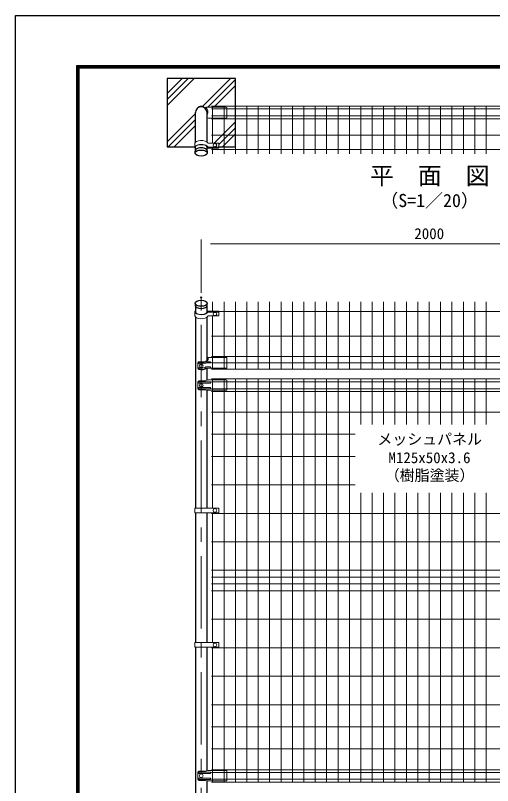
# Model space of a CAD drawing. Units: millimetres, scale not verified. Extents: x -4200 to 4200, y -2970 to 2970.
# Drawn here: x -4200 to -2107, y -411 to 2970 of the extents above; entities that cross this region are included whole.
import ezdxf
from ezdxf.enums import TextEntityAlignment as Align

# ---------------------------------------------------------------- set-up
doc = ezdxf.new("R2010")
doc.units = ezdxf.units.MM
doc.header["$LTSCALE"] = 10
doc.header["$PDMODE"] = 32
doc.header["$PDSIZE"] = 5
doc.linetypes.add('USER1', pattern=[50.8, 31.75, -6.35, 6.35, -6.35])
for name, color, linetype, lineweight in [('0-0_D-TTL-TXT', 7, 'Continuous', 25), ('0-3_D-STR4', 7, 'Continuous', 25), ('0-4_D-STR-DIM', 7, 'Continuous', 13), ('0-7_D-STR1', 1, 'Continuous', 25), ('0-8_D-BMK', 2, 'USER1', 13), ('0-9_D-STR2', 7, 'Continuous', 13), ('0-A_D-STR3', 3, 'Continuous', 13), ('0-C_D-DCR-HCH', 7, 'Continuous', 13), ('0-D_D-STR-TXT', 7, 'Continuous', 13), ('0-E_D-TTL', 7, 'Continuous', 25)]:
    doc.layers.add(name, color=color, linetype=linetype, lineweight=lineweight)
doc.layers.add('0-6_Defpoints', color=7, linetype='Continuous')
doc.styles.add('ＭＳ ゴシック', font='')
doc.styles.get('ＭＳ ゴシック').set_extended_font_data('MS Gothic')

msp = doc.modelspace()

# ---------------------------------------------------------------- linework, layer by layer
at = {"layer": '0-3_D-STR4'}
msp.add_lwpolyline([(-3307.99, 2393.22), (-3234.97, 2393.22), (-3234.97, 2693.22), (-3534.97, 2693.22), (-3534.97, 2393.22), (-3410.37, 2393.23)], dxfattribs=at)
at = {"layer": '0-4_D-STR-DIM'}
for p, q in [((-3384.97, 1751.72), (-3384.97, 1986.72)), ((-3344.97, 1966.72), (-1424.97, 1966.72))]:
    msp.add_line(p, q, dxfattribs=at)
at = {"layer": '0-6_Defpoints'}
msp.add_point((-3384.97, 1731.72), dxfattribs=at)
at = {"layer": '0-7_D-STR1'}
for p, q in [((-3410.37, 2413.86), (-3410.37, 2543.22)), ((-3359.57, 2413.91), (-3359.57, 2543.22)), ((-3411.57, 2365.72), (-3411.57, 2375.25)), ((-3410.37, 2379.2), (-3410.37, 2396.56)), ((-3359.57, 2379.2), (-3359.57, 2396.56)), ((-3358.37, 2375.25), (-3358.37, 2365.72)), ((-3411.57, 1706.42), (-3411.57, 1696.89)), ((-3410.37, 1692.94), (-3410.37, 1667.33)), ((-3359.57, 1666.77), (-3359.57, 1692.94)), ((-3358.37, 1696.89), (-3358.37, 1706.42)), ((-3410.37, 1645.77), (-3410.37, 807.23)), ((-3359.57, 1453.36), (-3359.57, 1645.74)), ((-3359.57, 1368.07), (-3359.57, 1420.61)), ((-3359.57, 807.23), (-3359.57, 1324.16)), ((-3410.37, 786.23), (-3410.37, 217.23)), ((-3359.57, 217.23), (-3359.57, 786.23)), ((-3359.57, -345.93), (-3359.57, 196.23))]:
    msp.add_line(p, q, dxfattribs=at)
msp.add_lwpolyline([(-3410.37, 196.23), (-3410.37, -726.02), (-3359.57, -726.02), (-3359.57, -389.84)], dxfattribs=at)
msp.add_arc((-3384.97, 2543.22), 25.4, 0, 180, dxfattribs=at)
for centre, start_param, end_param in [((-3384.97, 2375.25), 0, 3.1415927), ((-3384.97, 1696.89), 3.1415927, 6.2831853)]:
    msp.add_ellipse(centre, major_axis=(26.6, 0), ratio=0.5, start_param=start_param, end_param=end_param, dxfattribs=at)
for centre in [(-3384.97, 2365.72), (-3384.97, 1706.42)]:
    msp.add_ellipse(centre, major_axis=(26.6, 0), ratio=0.5, dxfattribs=at)
at = {"layer": '0-8_D-BMK'}
msp.add_line((-3384.97, -738.02), (-3384.97, 1731.72), dxfattribs=at)
at = {"layer": '0-9_D-STR2'}
for p, q in [((-1429.97, 2572.24), (-3339.97, 2572.24)), ((-3334.97, 2409.19), (-3334.97, 2572.24)), ((-3284.97, 2362.22), (-3284.97, 2572.24)), ((-3234.97, 2362.22), (-3234.97, 2572.24)), ((-3184.97, 2362.22), (-3184.97, 2572.24)), ((-3134.97, 2362.22), (-3134.97, 2572.24)), ((-3084.97, 2362.22), (-3084.97, 2572.24)), ((-3034.97, 2362.22), (-3034.97, 2572.24)), ((-2984.97, 2362.22), (-2984.97, 2572.24)), ((-2934.97, 2362.22), (-2934.97, 2572.24)), ((-2884.97, 2362.22), (-2884.97, 2572.24)), ((-2834.97, 2362.22), (-2834.97, 2572.24)), ((-2784.97, 2362.22), (-2784.97, 2572.24)), ((-2734.97, 2362.22), (-2734.97, 2572.24)), ((-2684.97, 2362.22), (-2684.97, 2572.24)), ((-2634.97, 2362.22), (-2634.97, 2572.24)), ((-2584.97, 2362.22), (-2584.97, 2572.24)), ((-2534.97, 2362.22), (-2534.97, 2572.24)), ((-2484.97, 2362.22), (-2484.97, 2572.24)), ((-2434.97, 2362.22), (-2434.97, 2572.24)), ((-2384.97, 2362.22), (-2384.97, 2572.24)), ((-2334.97, 2362.22), (-2334.97, 2572.24)), ((-2284.97, 2362.22), (-2284.97, 2572.24)), ((-2234.97, 2362.22), (-2234.97, 2572.24)), ((-2184.97, 2362.22), (-2184.97, 2572.24)), ((-2134.97, 2362.22), (-2134.97, 2572.24)), ((-1429.97, 2559.37), (-3339.97, 2559.37)), ((-1429.97, 2529.12), (-3339.97, 2529.12)), ((-1429.97, 2516.24), (-3339.97, 2516.24)), ((-1429.97, 2444.22), (-3339.97, 2444.22)), ((-1429.97, 2381.22), (-3339.97, 2381.22)), ((-3334.97, 2362.22), (-3334.97, 2390.72)), ((-3334.97, 2362.22), (-3334.97, 2390.72)), ((-3334.97, 1668.93), (-3334.97, 1712.48)), ((-3284.97, 1416.88), (-3284.97, 1712.48)), ((-3234.97, 1416.88), (-3234.97, 1712.48)), ((-3184.97, 1416.88), (-3184.97, 1712.48)), ((-3134.97, 1416.88), (-3134.97, 1712.48)), ((-3084.97, 1416.88), (-3084.97, 1712.48)), ((-3034.97, 1416.88), (-3034.97, 1712.48)), ((-2984.97, 1416.88), (-2984.97, 1712.48)), ((-2934.97, 1416.88), (-2934.97, 1712.48)), ((-2884.97, 1416.88), (-2884.97, 1712.48)), ((-2834.97, 1416.88), (-2834.97, 1712.48)), ((-2784.97, 1416.88), (-2784.97, 1712.48)), ((-2734.97, 1416.88), (-2734.97, 1712.48)), ((-2684.97, 1416.88), (-2684.97, 1712.48)), ((-2634.97, 1416.88), (-2634.97, 1712.48)), ((-2584.97, 1416.88), (-2584.97, 1712.48)), ((-2534.97, 1416.88), (-2534.97, 1712.48)), ((-2484.97, 1416.88), (-2484.97, 1712.48)), ((-2434.97, 1416.88), (-2434.97, 1712.48)), ((-2384.97, 1416.88), (-2384.97, 1712.48)), ((-2334.97, 1416.88), (-2334.97, 1712.48)), ((-2284.97, 1416.88), (-2284.97, 1712.48)), ((-2234.97, 1416.88), (-2234.97, 1712.48)), ((-2184.97, 1416.88), (-2184.97, 1712.48)), ((-2134.97, 1416.88), (-2134.97, 1712.48)), ((-3339.97, 1669.98), (-1429.97, 1669.98)), ((-3334.97, 1416.88), (-3334.97, 1650.46)), ((-3339.97, 1561.72), (-1429.97, 1561.72)), ((-3339.97, 1472.88), (-1429.97, 1472.88)), ((-3339.97, 1444.88), (-1429.97, 1444.88)), ((-3339.97, 1416.88), (-1429.97, 1416.88)), ((-1429.97, 1373.98), (-3339.97, 1373.98)), ((-1429.97, 1360.88), (-3339.97, 1360.88)), ((-3334.97, 807.23), (-3334.97, 1373.98)), ((-3284.97, -396.02), (-3284.97, 1373.98)), ((-3234.97, -396.02), (-3234.97, 1373.98)), ((-3184.97, -396.02), (-3184.97, 1373.98)), ((-3134.97, -396.02), (-3134.97, 1373.98)), ((-3084.97, -396.02), (-3084.97, 1373.98)), ((-3034.97, -396.02), (-3034.97, 1373.98)), ((-2984.97, -396.02), (-2984.97, 1373.98)), ((-2934.97, -396.02), (-2934.97, 1373.98)), ((-2884.97, -396.02), (-2884.97, 1373.98)), ((-2834.97, -396.02), (-2834.97, 1373.98)), ((-2784.97, -396.02), (-2784.97, 1373.98)), ((-2734.97, -396.02), (-2734.97, 1373.98)), ((-2684.97, 1173.98), (-2684.97, 1373.98)), ((-2634.97, 1173.98), (-2634.97, 1373.98)), ((-2584.97, 1173.98), (-2584.97, 1373.98)), ((-2534.97, 1173.98), (-2534.97, 1373.98)), ((-2484.97, 1173.98), (-2484.97, 1373.98)), ((-2434.97, 1173.98), (-2434.97, 1373.98)), ((-2384.97, 1173.98), (-2384.97, 1373.98)), ((-2334.97, 1173.98), (-2334.97, 1373.98)), ((-2284.97, 1173.98), (-2284.97, 1373.98)), ((-2234.97, 1173.98), (-2234.97, 1373.98)), ((-2184.97, 1173.98), (-2184.97, 1373.98)), ((-2134.97, 1173.98), (-2134.97, 1373.98)), ((-1429.97, 1331.08), (-3339.97, 1331.08)), ((-1429.97, 1319.22), (-3339.97, 1319.22)), ((-1429.97, 1227.98), (-3339.97, 1227.98)), ((-2709.97, 1130.98), (-3339.97, 1130.98)), ((-2709.97, 1033.98), (-3339.97, 1033.98)), ((-2709.97, 908.98), (-3339.97, 908.98)), ((-2684.97, -396.02), (-2684.97, 873.98)), ((-2634.97, -396.02), (-2634.97, 873.98)), ((-2584.97, -396.02), (-2584.97, 873.98)), ((-2534.97, -396.02), (-2534.97, 873.98)), ((-2484.97, -396.02), (-2484.97, 873.98)), ((-2434.97, -396.02), (-2434.97, 873.98)), ((-2384.97, -396.02), (-2384.97, 873.98)), ((-2334.97, -396.02), (-2334.97, 873.98)), ((-2284.97, -396.02), (-2284.97, 873.98)), ((-2234.97, -396.02), (-2234.97, 873.98)), ((-2184.97, -396.02), (-2184.97, 873.98)), ((-2134.97, -396.02), (-2134.97, 873.98)), ((-1429.97, 783.98), (-3339.97, 783.98)), ((-3334.97, 217.23), (-3334.97, 786.23)), ((-1429.97, 658.98), (-3339.97, 658.98)), ((-1429.97, 533.98), (-3339.97, 533.98)), ((-1429.97, 503.98), (-3339.97, 503.98)), ((-1429.97, 473.98), (-3339.97, 473.98)), ((-1429.97, 443.98), (-3339.97, 443.98)), ((-1429.97, 318.98), (-3339.97, 318.98)), ((-1429.97, 193.98), (-3339.97, 193.98)), ((-3334.97, -396.02), (-3334.97, 196.23)), ((-1429.97, 68.98), (-3339.97, 68.98)), ((-1429.97, -56.02), (-3339.97, -56.02)), ((-1429.97, -153.02), (-3339.97, -153.02)), ((-1429.97, -250.02), (-3339.97, -250.02)), ((-1429.97, -341.26), (-3339.97, -341.26)), ((-1429.97, -353.12), (-3339.97, -353.12)), ((-1429.97, -382.92), (-3339.97, -382.92)), ((-1429.97, -396.02), (-3339.97, -396.02))]:
    msp.add_line(p, q, dxfattribs=at)
at = {"layer": '0-A_D-STR3'}
for p, q in [((-3396.39, 2567.69), (-3394.63, 2570.35)), ((-3373.56, 2567.69), (-3375.31, 2570.35)), ((-3399.54, 2564.03), (-3400.46, 2565.34)), ((-3370.41, 2564.03), (-3369.49, 2565.34)), ((-3276.97, 2567.22), (-3364.42, 2567.22)), ((-3364.42, 2565.62), (-3364.42, 2567.22)), ((-3276.97, 2567.22), (-3271.97, 2566.22)), ((-3271.97, 2520.22), (-3271.97, 2566.22)), ((-3276.97, 2519.22), (-3352.85, 2519.22)), ((-3276.97, 2519.22), (-3271.97, 2520.22)), ((-3412.67, 2391.84), (-3412.67, 2409.16)), ((-3354.21, 2409.19), (-3309.99, 2409.19)), ((-3307.99, 2392.67), (-3307.99, 2407.19)), ((-3307.99, 2389.72), (-3307.99, 2404.24)), ((-3356.16, 2390.72), (-3309.99, 2390.72)), ((-3356.16, 2388.89), (-3309.99, 2388.89)), ((-3356.16, 2387.77), (-3309.99, 2387.77)), ((-3354.21, 2391.84), (-3309.99, 2391.84)), ((-3412.67, 1667.8), (-3412.67, 1650.48)), ((-3356.16, 1671.88), (-3309.99, 1671.88)), ((-3356.16, 1670.75), (-3309.99, 1670.75)), ((-3356.16, 1668.93), (-3309.99, 1668.93)), ((-3354.21, 1667.8), (-3309.99, 1667.8)), ((-3307.99, 1669.93), (-3307.99, 1655.41)), ((-3307.99, 1666.98), (-3307.99, 1652.46)), ((-3354.21, 1650.46), (-3309.99, 1650.46)), ((-3276.97, 1468.88), (-3359.57, 1468.88)), ((-3276.97, 1468.88), (-3271.97, 1467.88)), ((-3271.97, 1467.88), (-3271.97, 1421.88)), ((-3400.46, 1419.86), (-3400.46, 1446.58)), ((-3361.62, 1449.31), (-3345.97, 1449.31)), ((-3361.62, 1444.11), (-3345.97, 1444.11)), ((-3361.62, 1426.79), (-3345.97, 1426.79)), ((-3361.62, 1421.6), (-3345.97, 1421.6)), ((-3276.97, 1420.88), (-3356.73, 1420.88)), ((-3276.97, 1420.88), (-3271.97, 1421.88)), ((-3400.46, 1360.98), (-3400.46, 1330.98)), ((-3365.62, 1365.98), (-3395.46, 1365.98)), ((-3345.97, 1361.98), (-3393.39, 1361.98)), ((-3345.97, 1355.98), (-3393.39, 1355.98)), ((-3354.06, 1369.98), (-3365.62, 1365.98)), ((-3276.97, 1369.98), (-3354.06, 1369.98)), ((-3276.97, 1369.98), (-3271.97, 1368.98)), ((-3271.97, 1368.98), (-3271.97, 1325.16)), ((-3365.62, 1325.98), (-3395.46, 1325.98)), ((-3345.97, 1335.98), (-3393.39, 1335.98)), ((-3345.97, 1329.98), (-3393.39, 1329.98)), ((-3360.37, 1324.16), (-3365.62, 1325.98)), ((-3360.37, 1324.16), (-3272.97, 1324.16)), ((-3412.67, 807.23), (-3309.99, 807.23)), ((-3412.67, 807.23), (-3412.67, 786.23)), ((-3412.67, 786.23), (-3309.99, 786.23)), ((-3307.99, 805.23), (-3307.99, 788.23)), ((-3412.67, 217.23), (-3309.99, 217.23)), ((-3412.67, 217.23), (-3412.67, 196.23)), ((-3307.99, 215.23), (-3307.99, 198.23)), ((-3412.67, 196.23), (-3309.99, 196.23)), ((-3400.46, -353.02), (-3400.46, -383.02)), ((-3365.62, -348.02), (-3395.46, -348.02)), ((-3345.97, -352.02), (-3393.39, -352.02)), ((-3345.97, -358.02), (-3393.39, -358.02)), ((-3354.06, -344.02), (-3365.62, -348.02)), ((-3276.97, -344.02), (-3354.06, -344.02)), ((-3276.97, -344.02), (-3271.97, -345.02)), ((-3271.97, -345.02), (-3271.97, -388.84)), ((-3365.62, -388.02), (-3395.46, -388.02)), ((-3345.97, -378.02), (-3393.39, -378.02)), ((-3345.97, -384.02), (-3393.39, -384.02)), ((-3360.37, -389.84), (-3365.62, -388.02)), ((-3360.37, -389.84), (-3272.97, -389.84))]:
    msp.add_line(p, q, dxfattribs=at)
msp.add_lwpolyline([(-3359.57, 2521.05), (-3356.76, 2521.05), (-3352.85, 2519.22)], dxfattribs=at)
for centre in [(-3384.97, 1345.98), (-3324.97, 796.73), (-3324.97, 206.73), (-3384.97, -368.02)]:
    msp.add_circle(centre, 8, dxfattribs=at)
for centre, radius, start, end in [((-3384.97, 2543.22), 27, 55, 125), ((-3393.8, 2569.8), 1, 108.37258, 146.58334), ((-3384.97, 2543.22), 29, 71.62742, 109.06223), ((-3376.15, 2569.8), 1, 33.41666, 71.62742), ((-3384.97, 2543.22), 25.4, 55, 125), ((-3381.59, 2546.91), 25.4, 330.10225, 47.4631), ((-3384.97, 2543.22), 27, 340.17633, 341.23592), ((-3354.08, 2413.36), 4.18, 208.40933, 268.20008), ((-3309.99, 2407.19), 2, 0, 90), ((-3355.66, 2395.29), 4.6, 206.98908, 263.69191), ((-3355.66, 2384.32), 4.6, 96.30809, 148.37234), ((-3355.66, 2383.2), 4.6, 96.30809, 148.37234), ((-3354.08, 2396.02), 4.18, 208.40933, 268.20008), ((-3309.99, 2393.84), 2, 270, 0), ((-3309.99, 2392.72), 2, 270, 0), ((-3309.99, 2390.89), 2, 270, 0), ((-3309.99, 2389.77), 2, 270, 0), ((-3355.66, 1664.36), 4.6, 96.30809, 153.01092), ((-3355.66, 1676.45), 4.6, 211.62766, 263.69191), ((-3355.66, 1675.33), 4.6, 211.62766, 263.69191), ((-3354.08, 1663.63), 4.18, 91.79992, 151.59067), ((-3309.99, 1669.88), 2, 0, 90), ((-3309.99, 1668.75), 2, 0, 90), ((-3309.99, 1666.93), 2, 0, 90), ((-3309.99, 1665.8), 2, 0, 90), ((-3354.08, 1646.28), 4.18, 91.79992, 151.59067), ((-3309.99, 1652.46), 2, 270, 0), ((-3396.3, 1445.39), 4.32, 78.7868, 164.11124), ((-3361.79, 1435.82), 13.5, 89.31125, 110.04391), ((-3361.79, 1430.62), 13.5, 89.31125, 110.04391), ((-3361.79, 1413.3), 13.5, 89.31125, 110.04391), ((-3361.79, 1408.1), 13.5, 89.31125, 110.04391), ((-3356.9, 1407.38), 13.5, 89.31125, 110.04391), ((-3394.35, 1421.14), 6.24, 191.76338, 259.74214), ((-3395.46, 1360.98), 5, 90, 180), ((-3393.39, 1358.98), 3, 90, 270), ((-3345.97, 1358.98), 3, 270, 90), ((-3395.46, 1330.98), 5, 180, 270), ((-3393.39, 1332.98), 3, 90, 270), ((-3345.97, 1332.98), 3, 270, 90), ((-3272.97, 1325.16), 1, 270, 0), ((-3309.99, 805.23), 2, 0, 90), ((-3309.99, 788.23), 2, 270, 0), ((-3309.99, 215.23), 2, 0, 90), ((-3309.99, 198.23), 2, 270, 0), ((-3395.46, -353.02), 5, 90, 180), ((-3393.39, -355.02), 3, 90, 270), ((-3345.97, -355.02), 3, 270, 90), ((-3395.46, -383.02), 5, 180, 270), ((-3393.39, -381.02), 3, 90, 270), ((-3345.97, -381.02), 3, 270, 90), ((-3272.97, -388.84), 1, 270, 0)]:
    msp.add_arc(centre, radius, start, end, dxfattribs=at)
for centre, major_axis, ratio, start_param, end_param in [((-3384.97, 2391.84), (-27.7, 0), 0.426895, 3.3252812, 6.6935698), ((-3384.97, 2409.16), (-27.7, -0.03), 0.426992, 3.327217, 6.2806218), ((-3384.97, 2391.84), (-25.42, 0), 0.419761, 3.2693315, 6.3274477), ((-3384.97, 1667.8), (-27.7, 0), 0.426895, 5.8728009, 9.2410894), ((-3384.97, 1667.8), (-25.42, 0), 0.419761, 6.2389229, 9.2970391), ((-3384.97, 1650.48), (-27.7, 0.03), 0.426992, 0.0025635, 2.9559683), ((-3366.76, 1460.6), (-12.7, 0), 0.691746, 1.5707963, 4.1107848), ((-3393.39, 1443.23), (-3, 0), 0.866025, 4.712389, 7.5009225), ((-3393.39, 1420.71), (-3, 0), 0.866025, 4.712389, 7.5009225), ((-3384.97, 1460.6), (-27, 0), 0.440741, 1.1681201, 2.3111205), ((-3384.97, 1425.96), (-27, 0), 0.440741, 1.1692992, 2.623229), ((-3384.97, 1451.94), (-27, 0), 0.440741, 1.2133042, 2.3288516), ((-3384.97, 1429.42), (-27, 0), 0.440741, 1.2133042, 2.3288516), ((-3384.97, 1457.14), (-27, 0), 0.440741, 1.2540176, 2.3288516), ((-3384.97, 1434.62), (-27, 0), 0.440741, 1.2540176, 2.3288516), ((-3345.97, 1446.71), (3, 0), 0.866025, 4.712389, 7.8539816), ((-3345.97, 1424.2), (3, 0), 0.866025, 4.712389, 7.8539816)]:
    msp.add_ellipse(centre, major_axis=major_axis, ratio=ratio, start_param=start_param, end_param=end_param, dxfattribs=at)
for centre in [(-3324.97, 2400.52), (-3324.97, 1659.13), (-3384.97, 1431.38)]:
    msp.add_ellipse(centre, major_axis=(-8, 0), ratio=0.866025, dxfattribs=at)
at = {"layer": '0-C_D-DCR-HCH'}
for p, q in [((-3534.97, 2574.06), (-3415.81, 2693.22)), ((-3534.97, 2600.58), (-3442.33, 2693.22)), ((-3534.97, 2627.1), (-3468.85, 2693.22)), ((-3378.53, 2571.41), (-3256.71, 2693.22)), ((-3356.2, 2567.22), (-3234.97, 2688.45)), ((-3534.97, 2414.96), (-3410.37, 2539.56)), ((-3364.86, 2558.56), (-3361.29, 2562.13)), ((-3359.57, 2537.33), (-3357.36, 2539.55)), ((-3530.2, 2393.22), (-3410.37, 2513.05)), ((-3503.68, 2393.22), (-3410.37, 2486.53))]:
    msp.add_line(p, q, dxfattribs=at)
for points in [[(-3329.68, 2567.22), (-3324.66, 2572.24), (-3234.97, 2661.93)], [(-3328.62, 2409.19), (-3293.58, 2444.22), (-3284.97, 2452.83), (-3234.97, 2502.83)], [(-3307.99, 2403.3), (-3284.97, 2426.31), (-3267.06, 2444.22), (-3234.97, 2476.31)], [(-3291.55, 2393.22), (-3284.97, 2399.8), (-3240.55, 2444.22), (-3234.97, 2449.8)]]:
    msp.add_lwpolyline(points, dxfattribs=at)
at = {"layer": '0-E_D-TTL', "color": 2}
msp.add_lwpolyline([(-4200, 2970), (4200, 2970), (4200, -2970), (-4200, -2970)], close=True, dxfattribs=at)
at = {"layer": '0-E_D-TTL'}
for points in [[(-3930, 2750), (3930, 2750), (3930, -2750), (-3930, -2750)], [(-3927.5, 2747.5), (3927.5, 2747.5), (3927.5, -2747.5), (-3927.5, -2747.5)], [(-3925, 2745), (3925, 2745), (3925, -2745), (-3925, -2745)], [(-3922.5, 2742.5), (3922.5, 2742.5), (3922.5, -2742.5), (-3922.5, -2742.5)], [(-3920, 2740), (3920, 2740), (3920, -2740), (-3920, -2740)]]:
    msp.add_lwpolyline(points, close=True, dxfattribs=at)

# ---------------------------------------------------------------- texts
at = {"layer": '0-0_D-TTL-TXT', "style": 'ＭＳ ゴシック'}
for s, height, p in [('平\u3000面\u3000図', 76.98, (-2644.87, 2204.51)), ('（S=1／20）', 57.7, (-2599.39, 2111.31))]:
    msp.add_text(s, height=height, dxfattribs=at).set_placement(p, align=Align.BOTTOM_LEFT)
at = {"layer": '0-4_D-STR-DIM', "style": 'ＭＳ ゴシック'}
msp.add_text('2000', height=48.09, dxfattribs=at).set_placement((-2450.22, 1973.47), align=Align.BOTTOM_LEFT)
at = {"layer": '0-D_D-STR-TXT', "style": 'ＭＳ ゴシック'}
for s, p in [('メッシュパネル', (-2612.39, 1071.38)), ('M125x50x3.6', (-2563.65, 989.98)), ('（樹脂塗装）', (-2579.9, 912.65))]:
    msp.add_text(s, height=48.09, dxfattribs=at).set_placement(p, align=Align.BOTTOM_LEFT)

doc.saveas('drawing.dxf')
